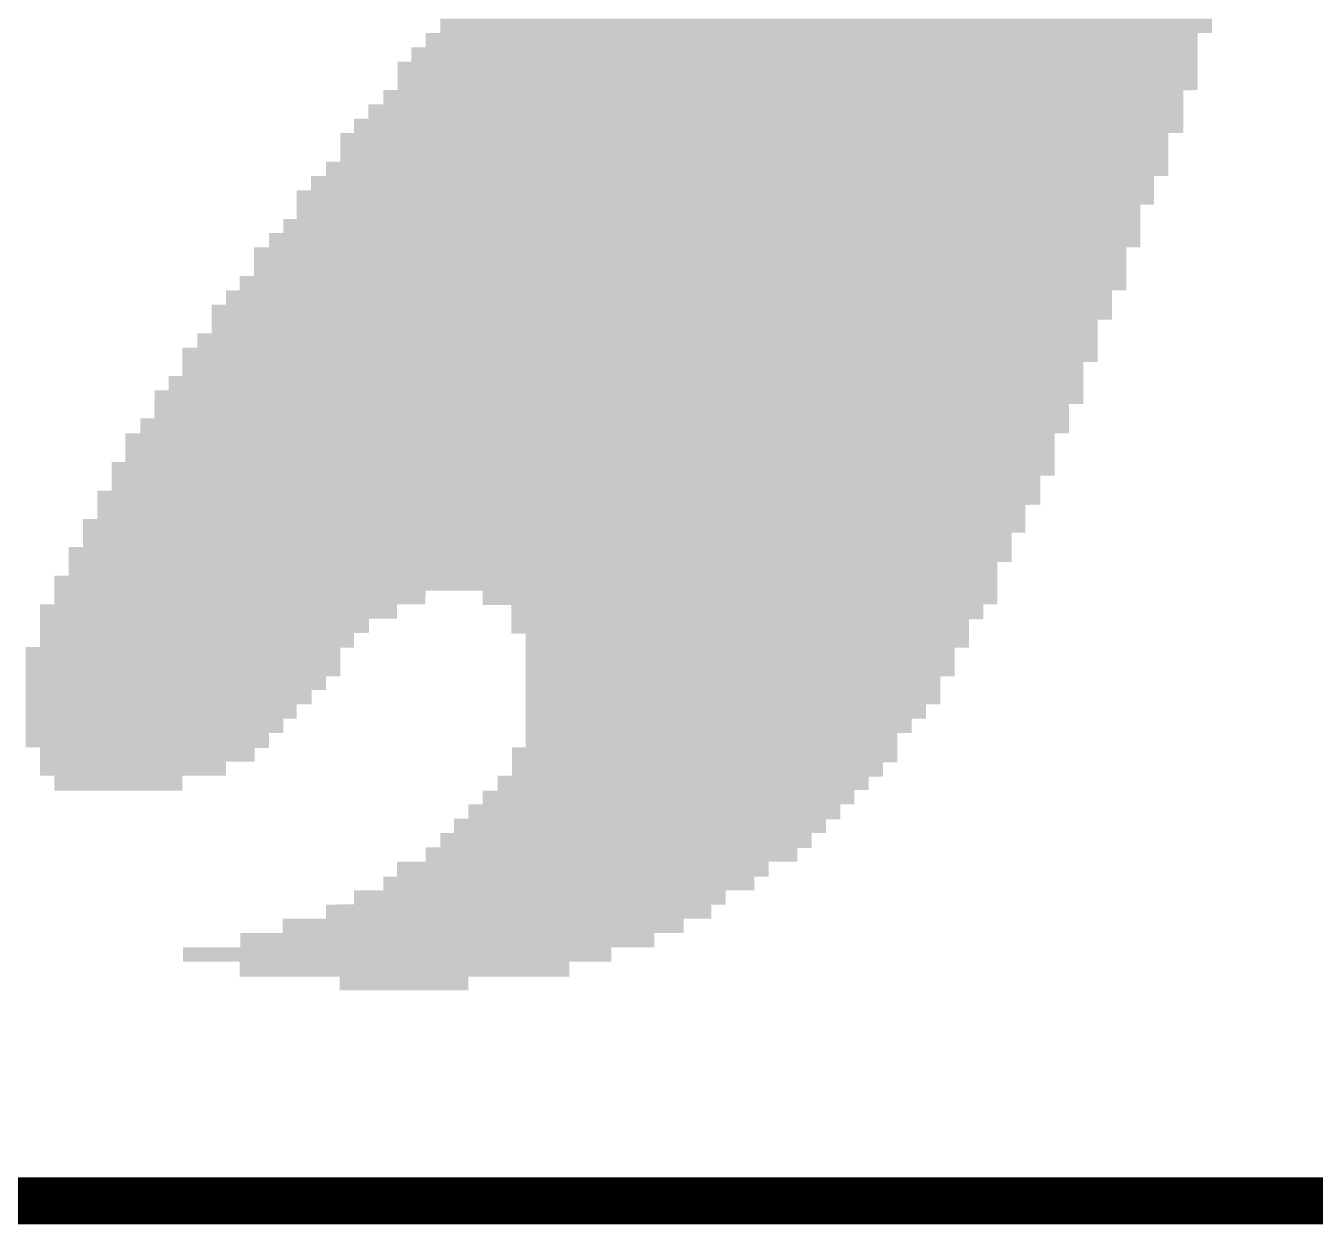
# Model space of a CAD drawing. Extents: x -0.1 to 52.1, y -0.1 to 28.5.
# Drawn here: x 2.019 to 3.913, y 24.965 to 26.726 of the extents above; entities that cross this region are included whole.
import ezdxf

# ---------------------------------------------------------------- set-up
doc = ezdxf.new("R2010")
doc.units = 0
doc.layers.add('07_ASSY1_GBR', color=7, linetype='CONTINUOUS')

msp = doc.modelspace()

# ---------------------------------------------------------------- linework, layer by layer
at = {"layer": '07_ASSY1_GBR', "const_width": 0.06909}
msp.add_lwpolyline([(16.66, 28.454), (0, 28.454), (0, 25), (16.66, 25)], dxfattribs=at)
at = {"layer": '07_ASSY1_GBR'}
for points in [[(2.628, 26.715148), (2.62802, 26.735946), (3.76098, 26.715148), (3.760986, 26.735946)], [(2.606, 26.694148), (2.606018, 26.714852), (3.739994, 26.694148), (3.74, 26.714852)], [(2.606018, 26.714852), (2.60602, 26.714946), (3.74, 26.714852), (3.740094, 26.714946)], [(2.60602, 26.714946), (2.606054, 26.71498), (3.740094, 26.714946), (3.740128, 26.71498)], [(2.606054, 26.71498), (2.606074, 26.715), (3.740128, 26.71498), (3.760926, 26.715)], [(2.606074, 26.715), (2.627872, 26.71502), (3.760926, 26.715), (3.760946, 26.71502)], [(2.627872, 26.71502), (2.627906, 26.715054), (3.760946, 26.71502), (3.76098, 26.715054)], [(2.627906, 26.715054), (2.628, 26.715148), (3.76098, 26.715054), (3.76098, 26.715148)], [(2.585, 26.673148), (2.58502, 26.693946), (3.73999, 26.673148), (3.739994, 26.693946)], [(2.58502, 26.693946), (2.585074, 26.694), (3.739994, 26.693946), (3.739994, 26.694)], [(2.585074, 26.694), (2.605872, 26.69402), (3.739994, 26.694), (3.739994, 26.69402)], [(2.605872, 26.69402), (2.606, 26.694148), (3.739994, 26.69402), (3.739994, 26.694148)], [(2.565, 26.631148), (2.56502, 26.672946), (3.73998, 26.631148), (3.739988, 26.672946)], [(2.56502, 26.672946), (2.565074, 26.673), (3.739988, 26.672946), (3.73999, 26.673)], [(2.565074, 26.673), (2.584872, 26.67302), (3.73999, 26.673), (3.73999, 26.67302)], [(2.584872, 26.67302), (2.585, 26.673148), (3.73999, 26.67302), (3.73999, 26.673148)], [(2.544, 26.610148), (2.544018, 26.630852), (3.718992, 26.610148), (3.719, 26.630852)], [(2.544018, 26.630852), (2.54402, 26.630946), (3.719, 26.630852), (3.719094, 26.630946)], [(2.54402, 26.630946), (2.544054, 26.63098), (3.719094, 26.630946), (3.719128, 26.63098)], [(2.544054, 26.63098), (2.544074, 26.631), (3.719128, 26.63098), (3.739926, 26.631)], [(2.544074, 26.631), (2.564872, 26.63102), (3.739926, 26.631), (3.739946, 26.63102)], [(2.564872, 26.63102), (2.564906, 26.631054), (3.739946, 26.63102), (3.73998, 26.631054)], [(2.564906, 26.631054), (2.565, 26.631148), (3.73998, 26.631054), (3.73998, 26.631148)], [(2.522, 26.589148), (2.52202, 26.609946), (3.718986, 26.589148), (3.718992, 26.609946)], [(2.52202, 26.609946), (2.522074, 26.61), (3.718992, 26.609946), (3.718992, 26.61)], [(2.522074, 26.61), (2.543872, 26.61002), (3.718992, 26.61), (3.718992, 26.61002)], [(2.543872, 26.61002), (2.544, 26.610148), (3.718992, 26.61002), (3.718992, 26.610148)], [(2.501, 26.568148), (2.50102, 26.588946), (3.71898, 26.568148), (3.718986, 26.588946)], [(2.50102, 26.588946), (2.501074, 26.589), (3.718986, 26.588946), (3.718986, 26.589)], [(2.501074, 26.589), (2.521872, 26.58902), (3.718986, 26.589), (3.718986, 26.58902)], [(2.521872, 26.58902), (2.522, 26.589148), (3.718986, 26.58902), (3.718986, 26.589148)], [(2.481, 26.526148), (2.481018, 26.567852), (3.696986, 26.526148), (3.697, 26.567852)], [(2.481018, 26.567852), (2.48102, 26.567946), (3.697, 26.567852), (3.697094, 26.567946)], [(2.48102, 26.567946), (2.481054, 26.56798), (3.697094, 26.567946), (3.697128, 26.56798)], [(2.481054, 26.56798), (2.481074, 26.568), (3.697128, 26.56798), (3.718926, 26.568)], [(2.481074, 26.568), (2.500872, 26.56802), (3.718926, 26.568), (3.718946, 26.56802)], [(2.500872, 26.56802), (2.500906, 26.568054), (3.718946, 26.56802), (3.71898, 26.568054)], [(2.500906, 26.568054), (2.501, 26.568148), (3.71898, 26.568054), (3.71898, 26.568148)], [(2.46, 26.505148), (2.46002, 26.525946), (3.69698, 26.505148), (3.696986, 26.525946)], [(2.46002, 26.525946), (2.460074, 26.526), (3.696986, 26.525946), (3.696986, 26.526)], [(2.460074, 26.526), (2.480872, 26.52602), (3.696986, 26.526), (3.696986, 26.52602)], [(2.480872, 26.52602), (2.481, 26.526148), (3.696986, 26.52602), (3.696986, 26.526148)], [(2.438, 26.484148), (2.438018, 26.504852), (3.67599, 26.484148), (3.676, 26.504852)], [(2.438018, 26.504852), (2.43802, 26.504946), (3.676, 26.504852), (3.676094, 26.504946)], [(2.43802, 26.504946), (2.438054, 26.50498), (3.676094, 26.504946), (3.676128, 26.50498)], [(2.438054, 26.50498), (2.438074, 26.505), (3.676128, 26.50498), (3.696926, 26.505)], [(2.438074, 26.505), (2.459872, 26.50502), (3.696926, 26.505), (3.696946, 26.50502)], [(2.459872, 26.50502), (2.459906, 26.505054), (3.696946, 26.50502), (3.69698, 26.505054)], [(2.459906, 26.505054), (2.46, 26.505148), (3.69698, 26.505054), (3.69698, 26.505148)], [(2.41701, 26.463054), (2.41702, 26.483946), (3.67598, 26.463054), (3.675988, 26.483946)], [(2.41702, 26.483946), (2.417074, 26.484), (3.675988, 26.483946), (3.67599, 26.484)], [(2.417074, 26.484), (2.437872, 26.48402), (3.67599, 26.484), (3.67599, 26.48402)], [(2.437872, 26.48402), (2.438, 26.484148), (3.67599, 26.48402), (3.67599, 26.484148)], [(2.417, 26.442148), (2.417008, 26.462852), (3.655992, 26.442148), (3.656, 26.462852)], [(2.417008, 26.463), (2.41701, 26.463054), (3.675926, 26.463), (3.67598, 26.463054)], [(2.417008, 26.46298), (2.417008, 26.463), (3.656128, 26.46298), (3.675926, 26.463)], [(2.417008, 26.462852), (2.417008, 26.46298), (3.656, 26.462852), (3.656128, 26.46298)], [(2.397, 26.421148), (2.39702, 26.441946), (3.655986, 26.421148), (3.655992, 26.441946)], [(2.39702, 26.441946), (2.397074, 26.442), (3.655992, 26.441946), (3.655992, 26.442)], [(2.397074, 26.442), (2.416872, 26.44202), (3.655992, 26.442), (3.655992, 26.44202)], [(2.416872, 26.44202), (2.417, 26.442148), (3.655992, 26.44202), (3.655992, 26.442148)], [(2.376, 26.400148), (2.37602, 26.420946), (3.65598, 26.400148), (3.655986, 26.420946)], [(2.37602, 26.420946), (2.376074, 26.421), (3.655986, 26.420946), (3.655986, 26.421)], [(2.376074, 26.421), (2.396872, 26.42102), (3.655986, 26.421), (3.655986, 26.42102)], [(2.396872, 26.42102), (2.397, 26.421148), (3.655986, 26.42102), (3.655986, 26.421148)], [(2.354, 26.358148), (2.354018, 26.399852), (3.634986, 26.358148), (3.635, 26.399852)], [(2.354018, 26.399852), (2.35402, 26.399946), (3.635, 26.399852), (3.635094, 26.399946)], [(2.35402, 26.399946), (2.354054, 26.39998), (3.635094, 26.399946), (3.635128, 26.39998)], [(2.354054, 26.39998), (2.354074, 26.4), (3.635128, 26.39998), (3.655926, 26.4)], [(2.354074, 26.4), (2.375872, 26.40002), (3.655926, 26.4), (3.655946, 26.40002)], [(2.375872, 26.40002), (2.375906, 26.400054), (3.655946, 26.40002), (3.65598, 26.400054)], [(2.375906, 26.400054), (2.376, 26.400148), (3.65598, 26.400054), (3.65598, 26.400148)], [(2.333, 26.337148), (2.33302, 26.357946), (3.63498, 26.337148), (3.634986, 26.357946)], [(2.33302, 26.357946), (2.333074, 26.358), (3.634986, 26.357946), (3.634986, 26.358)], [(2.333074, 26.358), (2.353872, 26.35802), (3.634986, 26.358), (3.634986, 26.35802)], [(2.353872, 26.35802), (2.354, 26.358148), (3.634986, 26.35802), (3.634986, 26.358148)], [(2.313, 26.316148), (2.313018, 26.336852), (3.61399, 26.316148), (3.614, 26.336852)], [(2.313018, 26.336852), (2.31302, 26.336946), (3.614, 26.336852), (3.614094, 26.336946)], [(2.31302, 26.336946), (2.313054, 26.33698), (3.614094, 26.336946), (3.614128, 26.33698)], [(2.313054, 26.33698), (2.313074, 26.337), (3.614128, 26.33698), (3.634926, 26.337)], [(2.313074, 26.337), (2.332872, 26.33702), (3.634926, 26.337), (3.634946, 26.33702)], [(2.332872, 26.33702), (2.332906, 26.337054), (3.634946, 26.33702), (3.63498, 26.337054)], [(2.332906, 26.337054), (2.333, 26.337148), (3.63498, 26.337054), (3.63498, 26.337148)], [(2.292008, 26.294054), (2.29202, 26.315946), (3.61398, 26.294054), (3.61399, 26.315946)], [(2.29202, 26.315946), (2.292074, 26.316), (3.61399, 26.315946), (3.61399, 26.316)], [(2.292074, 26.316), (2.312872, 26.31602), (3.61399, 26.316), (3.61399, 26.31602)], [(2.312872, 26.31602), (2.313, 26.316148), (3.61399, 26.31602), (3.61399, 26.316148)], [(2.292, 26.274148), (2.292008, 26.293852), (3.592992, 26.274148), (3.593, 26.293852)], [(2.292008, 26.294), (2.292008, 26.294054), (3.613926, 26.294), (3.61398, 26.294054)], [(2.292008, 26.29398), (2.292008, 26.294), (3.593128, 26.29398), (3.613926, 26.294)], [(2.292008, 26.293852), (2.292008, 26.29398), (3.593, 26.293852), (3.593128, 26.29398)], [(2.271, 26.253148), (2.27102, 26.273946), (3.592986, 26.253148), (3.592992, 26.273946)], [(2.27102, 26.273946), (2.271074, 26.274), (3.592992, 26.273946), (3.592992, 26.274)], [(2.271074, 26.274), (2.291872, 26.27402), (3.592992, 26.274), (3.592992, 26.27402)], [(2.291872, 26.27402), (2.292, 26.274148), (3.592992, 26.27402), (3.592992, 26.274148)], [(2.24901, 26.232054), (2.24902, 26.252946), (3.59298, 26.232054), (3.592986, 26.252946)], [(2.24902, 26.252946), (2.249074, 26.253), (3.592986, 26.252946), (3.592986, 26.253)], [(2.249074, 26.253), (2.270872, 26.25302), (3.592986, 26.253), (3.592986, 26.25302)], [(2.270872, 26.25302), (2.271, 26.253148), (3.592986, 26.25302), (3.592986, 26.253148)], [(2.249, 26.211148), (2.249008, 26.231852), (3.571992, 26.211148), (3.572, 26.231852)], [(2.249008, 26.232), (2.24901, 26.232054), (3.592926, 26.232), (3.59298, 26.232054)], [(2.249008, 26.23198), (2.249008, 26.232), (3.572128, 26.23198), (3.592926, 26.232)], [(2.249008, 26.231852), (2.249008, 26.23198), (3.572, 26.231852), (3.572128, 26.23198)], [(2.229, 26.190148), (2.22902, 26.210946), (3.571986, 26.190148), (3.571992, 26.210946)], [(2.22902, 26.210946), (2.229074, 26.211), (3.571992, 26.210946), (3.571992, 26.211)], [(2.229074, 26.211), (2.248872, 26.21102), (3.571992, 26.211), (3.571992, 26.21102)], [(2.248872, 26.21102), (2.249, 26.211148), (3.571992, 26.21102), (3.571992, 26.211148)], [(2.20801, 26.170054), (2.20802, 26.189946), (3.57198, 26.170054), (3.571986, 26.189946)], [(2.20802, 26.189946), (2.208074, 26.19), (3.571986, 26.189946), (3.571986, 26.19)], [(2.208074, 26.19), (2.228872, 26.19002), (3.571986, 26.19), (3.571986, 26.19002)], [(2.228872, 26.19002), (2.229, 26.190148), (3.571986, 26.19002), (3.571986, 26.190148)], [(2.208, 26.149148), (2.20801, 26.169852), (3.55099, 26.149148), (3.551, 26.169852)], [(2.20801, 26.17), (2.20801, 26.170054), (3.571926, 26.17), (3.57198, 26.170054)], [(2.20801, 26.16998), (2.20801, 26.17), (3.551128, 26.16998), (3.571926, 26.17)], [(2.20801, 26.169852), (2.20801, 26.16998), (3.551, 26.169852), (3.551128, 26.16998)], [(2.187, 26.127148), (2.18702, 26.148946), (3.55098, 26.127148), (3.55099, 26.148946)], [(2.18702, 26.148946), (2.187074, 26.149), (3.55099, 26.148946), (3.55099, 26.149)], [(2.187074, 26.149), (2.207872, 26.14902), (3.55099, 26.149), (3.55099, 26.14902)], [(2.207872, 26.14902), (2.208, 26.149148), (3.55099, 26.14902), (3.55099, 26.149148)], [(2.165, 26.085148), (2.165018, 26.126852), (3.529986, 26.085148), (3.53, 26.126852)], [(2.165018, 26.126852), (2.16502, 26.126946), (3.53, 26.126852), (3.530094, 26.126946)], [(2.16502, 26.126946), (2.165054, 26.12698), (3.530094, 26.126946), (3.530128, 26.12698)], [(2.165054, 26.12698), (2.165074, 26.127), (3.530128, 26.12698), (3.550926, 26.127)], [(2.165074, 26.127), (2.186872, 26.12702), (3.550926, 26.127), (3.550946, 26.12702)], [(2.186872, 26.12702), (2.186906, 26.127054), (3.550946, 26.12702), (3.55098, 26.127054)], [(2.186906, 26.127054), (2.187, 26.127148), (3.55098, 26.127054), (3.55098, 26.127148)], [(2.14501, 26.065054), (2.14502, 26.084946), (3.52998, 26.065054), (3.529986, 26.084946)], [(2.14502, 26.084946), (2.145074, 26.085), (3.529986, 26.084946), (3.529986, 26.085)], [(2.145074, 26.085), (2.164872, 26.08502), (3.529986, 26.085), (3.529986, 26.08502)], [(2.164872, 26.08502), (2.165, 26.085148), (3.529986, 26.08502), (3.529986, 26.085148)], [(2.145, 26.043148), (2.14501, 26.064852), (3.508988, 26.043148), (3.509, 26.064852)], [(2.14501, 26.065), (2.14501, 26.065054), (3.529926, 26.065), (3.52998, 26.065054)], [(2.14501, 26.06498), (2.14501, 26.065), (3.509128, 26.06498), (3.529926, 26.065)], [(2.14501, 26.064852), (2.14501, 26.06498), (3.509, 26.064852), (3.509128, 26.06498)], [(2.12401, 26.022054), (2.12402, 26.042946), (3.50898, 26.022054), (3.508988, 26.042946)], [(2.12402, 26.042946), (2.124074, 26.043), (3.508988, 26.042946), (3.508988, 26.043)], [(2.124074, 26.043), (2.144872, 26.04302), (3.508988, 26.043), (3.508988, 26.04302)], [(2.144872, 26.04302), (2.145, 26.043148), (3.508988, 26.04302), (3.508988, 26.043148)], [(2.124, 26.001148), (2.124008, 26.021852), (3.486988, 26.001148), (3.487, 26.021852)], [(2.124008, 26.022), (2.12401, 26.022054), (3.508926, 26.022), (3.50898, 26.022054)], [(2.124008, 26.02198), (2.124008, 26.022), (3.487128, 26.02198), (3.508926, 26.022)], [(2.124008, 26.021852), (2.124008, 26.02198), (3.487, 26.021852), (3.487128, 26.02198)], [(2.10301, 25.981054), (2.10302, 26.000946), (3.48698, 25.981054), (3.486988, 26.000946)], [(2.10302, 26.000946), (2.103074, 26.001), (3.486988, 26.000946), (3.486988, 26.001)], [(2.103074, 26.001), (2.123872, 26.00102), (3.486988, 26.001), (3.486988, 26.00102)], [(2.123872, 26.00102), (2.124, 26.001148), (3.486988, 26.00102), (3.486988, 26.001148)], [(2.103, 25.960148), (2.10301, 25.980852), (3.46699, 25.960148), (3.467, 25.980852)], [(2.10301, 25.981), (2.10301, 25.981054), (3.486926, 25.981), (3.48698, 25.981054)], [(2.10301, 25.98098), (2.10301, 25.981), (3.467128, 25.98098), (3.486926, 25.981)], [(2.10301, 25.980852), (2.10301, 25.98098), (3.467, 25.980852), (3.467128, 25.98098)], [(2.082008, 25.938054), (2.08202, 25.959946), (3.46698, 25.938054), (3.46699, 25.959946)], [(2.08202, 25.959946), (2.082074, 25.96), (3.46699, 25.959946), (3.46699, 25.96)], [(2.082074, 25.96), (2.102872, 25.96002), (3.46699, 25.96), (3.46699, 25.96002)], [(2.102872, 25.96002), (2.103, 25.960148), (3.46699, 25.96002), (3.46699, 25.960148)], [(2.082, 25.918148), (2.082008, 25.937852), (3.445992, 25.918148), (3.446, 25.937852)], [(2.082008, 25.938), (2.082008, 25.938054), (3.466926, 25.938), (3.46698, 25.938054)], [(2.082008, 25.93798), (2.082008, 25.938), (3.446128, 25.93798), (3.466926, 25.938)], [(2.082008, 25.937852), (2.082008, 25.93798), (3.446, 25.937852), (3.446128, 25.93798)], [(2.061008, 25.896), (2.06102, 25.917946), (3.445986, 25.896), (3.445992, 25.917946)], [(2.06102, 25.917946), (2.061074, 25.918), (3.445992, 25.917946), (3.445992, 25.918)], [(2.061074, 25.918), (2.081872, 25.91802), (3.445992, 25.918), (3.445992, 25.91802)], [(2.081872, 25.91802), (2.082, 25.918148), (3.445992, 25.91802), (3.445992, 25.918148)], [(2.061, 25.876148), (2.061008, 25.895852), (2.60598, 25.876148), (2.606, 25.895852)], [(2.061008, 25.89598), (2.061008, 25.896), (2.606128, 25.89598), (2.689852, 25.896)], [(2.061008, 25.895852), (2.061008, 25.89598), (2.606, 25.895852), (2.606128, 25.89598)], [(2.68998, 25.895872), (2.689852, 25.896), (3.445986, 25.895872), (3.445986, 25.896)], [(2.69, 25.876054), (2.68998, 25.895872), (3.44598, 25.876054), (3.445986, 25.895872)], [(2.040012, 25.855054), (2.040018, 25.875852), (2.56398, 25.855054), (2.564, 25.875852)], [(2.040018, 25.875852), (2.04002, 25.875946), (2.564, 25.875852), (2.564094, 25.875946)], [(2.04002, 25.875946), (2.040054, 25.87598), (2.564094, 25.875946), (2.564128, 25.87598)], [(2.040054, 25.87598), (2.040074, 25.876), (2.564128, 25.87598), (2.605926, 25.876)], [(2.040074, 25.876), (2.060872, 25.87602), (2.605926, 25.876), (2.605946, 25.87602)], [(2.060872, 25.87602), (2.060906, 25.876054), (2.605946, 25.87602), (2.60598, 25.876054)], [(2.060906, 25.876054), (2.061, 25.876148), (2.60598, 25.876054), (2.60598, 25.876148)], [(2.69, 25.876), (2.69, 25.876054), (3.445926, 25.876), (3.44598, 25.876054)], [(2.69, 25.87598), (2.69, 25.876), (3.425128, 25.87598), (3.445926, 25.876)], [(2.69, 25.875852), (2.69, 25.87598), (3.425, 25.875852), (3.425128, 25.87598)], [(2.69, 25.875074), (2.69, 25.875852), (3.424998, 25.875074), (3.425, 25.875852)], [(2.690054, 25.87502), (2.69, 25.875074), (3.424998, 25.87502), (3.424998, 25.875074)], [(2.731852, 25.875), (2.690054, 25.87502), (3.424998, 25.875), (3.424998, 25.87502)], [(2.73198, 25.874872), (2.731852, 25.875), (3.424998, 25.874872), (3.424998, 25.875)], [(2.73199, 25.854054), (2.73198, 25.874872), (3.42498, 25.854054), (3.424998, 25.874872)], [(2.040006, 25.834054), (2.040012, 25.854852), (2.52298, 25.834054), (2.523, 25.854852)], [(2.040012, 25.855), (2.040012, 25.855054), (2.563926, 25.855), (2.56398, 25.855054)], [(2.040012, 25.85498), (2.040012, 25.855), (2.523128, 25.85498), (2.563926, 25.855)], [(2.040012, 25.854852), (2.040012, 25.85498), (2.523, 25.854852), (2.523128, 25.85498)], [(2.73199, 25.854), (2.73199, 25.854054), (3.424926, 25.854), (3.42498, 25.854054)], [(2.73199, 25.85398), (2.73199, 25.854), (3.404128, 25.85398), (3.424926, 25.854)], [(2.731992, 25.853852), (2.73199, 25.85398), (3.404, 25.853852), (3.404128, 25.85398)], [(2.732, 25.833074), (2.731992, 25.853852), (3.40399, 25.833074), (3.404, 25.853852)], [(2.04, 25.813148), (2.040006, 25.833852), (2.50098, 25.813148), (2.501, 25.833852)], [(2.040006, 25.834), (2.040006, 25.834054), (2.522926, 25.834), (2.52298, 25.834054)], [(2.040006, 25.83398), (2.040006, 25.834), (2.501128, 25.83398), (2.522926, 25.834)], [(2.040006, 25.833852), (2.040006, 25.83398), (2.501, 25.833852), (2.501128, 25.83398)], [(2.732054, 25.83302), (2.732, 25.833074), (3.40399, 25.83302), (3.40399, 25.833074)], [(2.752852, 25.833), (2.732054, 25.83302), (3.40399, 25.833), (3.40399, 25.83302)], [(2.75298, 25.832872), (2.752852, 25.833), (3.403988, 25.832872), (3.40399, 25.833)], [(2.752984, 25.812054), (2.75298, 25.832872), (3.40398, 25.812054), (3.403988, 25.832872)], [(2.019014, 25.770054), (2.019018, 25.811852), (2.48098, 25.770054), (2.481, 25.811852)], [(2.019018, 25.812054), (2.01902, 25.812946), (2.50098, 25.812054), (2.50098, 25.812946)], [(2.019018, 25.812), (2.019018, 25.812054), (2.500926, 25.812), (2.50098, 25.812054)], [(2.019018, 25.81198), (2.019018, 25.812), (2.481128, 25.81198), (2.500926, 25.812)], [(2.019018, 25.811852), (2.019018, 25.81198), (2.481, 25.811852), (2.481128, 25.81198)], [(2.01902, 25.812946), (2.019074, 25.813), (2.50098, 25.812946), (2.50098, 25.813)], [(2.019074, 25.813), (2.039872, 25.81302), (2.50098, 25.813), (2.50098, 25.81302)], [(2.039872, 25.81302), (2.04, 25.813148), (2.50098, 25.81302), (2.50098, 25.813148)], [(2.752984, 25.812), (2.752984, 25.812054), (3.403926, 25.812), (3.40398, 25.812054)], [(2.752984, 25.81198), (2.752984, 25.812), (3.383128, 25.81198), (3.403926, 25.812)], [(2.752984, 25.811852), (2.752984, 25.81198), (3.383, 25.811852), (3.383128, 25.81198)], [(2.752988, 25.770054), (2.752984, 25.811852), (3.38298, 25.770054), (3.383, 25.811852)], [(2.01901, 25.750054), (2.019014, 25.769852), (2.45998, 25.750054), (2.46, 25.769852)], [(2.019014, 25.77), (2.019014, 25.770054), (2.480926, 25.77), (2.48098, 25.770054)], [(2.019014, 25.76998), (2.019014, 25.77), (2.460128, 25.76998), (2.480926, 25.77)], [(2.019014, 25.769852), (2.019014, 25.76998), (2.46, 25.769852), (2.460128, 25.76998)], [(2.752988, 25.77), (2.752988, 25.770054), (3.382926, 25.77), (3.38298, 25.770054)], [(2.752988, 25.76998), (2.752988, 25.77), (3.362128, 25.76998), (3.382926, 25.77)], [(2.752988, 25.769852), (2.752988, 25.76998), (3.362, 25.769852), (3.362128, 25.76998)], [(2.752994, 25.729054), (2.752988, 25.769852), (3.36198, 25.729054), (3.362, 25.769852)], [(2.019008, 25.729054), (2.01901, 25.749852), (2.43898, 25.729054), (2.439, 25.749852)], [(2.01901, 25.75), (2.01901, 25.750054), (2.459926, 25.75), (2.45998, 25.750054)], [(2.01901, 25.74998), (2.01901, 25.75), (2.439128, 25.74998), (2.459926, 25.75)], [(2.01901, 25.749852), (2.01901, 25.74998), (2.439, 25.749852), (2.439128, 25.74998)], [(2.019004, 25.708054), (2.019008, 25.728852), (2.41698, 25.708054), (2.417, 25.728852)], [(2.019008, 25.729), (2.019008, 25.729054), (2.438926, 25.729), (2.43898, 25.729054)], [(2.019008, 25.72898), (2.019008, 25.729), (2.417128, 25.72898), (2.438926, 25.729)], [(2.019008, 25.728852), (2.019008, 25.72898), (2.417, 25.728852), (2.417128, 25.72898)], [(2.752994, 25.729), (2.752994, 25.729054), (3.361926, 25.729), (3.36198, 25.729054)], [(2.752994, 25.72898), (2.752994, 25.729), (3.341128, 25.72898), (3.361926, 25.729)], [(2.752994, 25.728852), (2.752994, 25.72898), (3.341, 25.728852), (3.341128, 25.72898)], [(2.752996, 25.708054), (2.752994, 25.728852), (3.34098, 25.708054), (3.341, 25.728852)], [(2.019002, 25.687054), (2.019004, 25.707852), (2.39698, 25.687054), (2.397, 25.707852)], [(2.019004, 25.708), (2.019004, 25.708054), (2.416926, 25.708), (2.41698, 25.708054)], [(2.019004, 25.70798), (2.019004, 25.708), (2.397128, 25.70798), (2.416926, 25.708)], [(2.019004, 25.707852), (2.019004, 25.70798), (2.397, 25.707852), (2.397128, 25.70798)], [(2.752996, 25.708), (2.752996, 25.708054), (3.340926, 25.708), (3.34098, 25.708054)], [(2.752996, 25.70798), (2.752996, 25.708), (3.320128, 25.70798), (3.340926, 25.708)], [(2.752996, 25.707852), (2.752996, 25.70798), (3.32, 25.707852), (3.320128, 25.70798)], [(2.752998, 25.687054), (2.752996, 25.707852), (3.31998, 25.687054), (3.32, 25.707852)], [(2.019, 25.666074), (2.019002, 25.686852), (2.37598, 25.666074), (2.376, 25.686852)], [(2.019002, 25.687), (2.019002, 25.687054), (2.396926, 25.687), (2.39698, 25.687054)], [(2.019002, 25.68698), (2.019002, 25.687), (2.376128, 25.68698), (2.396926, 25.687)], [(2.019002, 25.686852), (2.019002, 25.68698), (2.376, 25.686852), (2.376128, 25.68698)], [(2.752998, 25.687), (2.752998, 25.687054), (3.319926, 25.687), (3.31998, 25.687054)], [(2.752998, 25.68698), (2.752998, 25.687), (3.299128, 25.68698), (3.319926, 25.687)], [(2.752998, 25.686852), (2.752998, 25.68698), (3.299, 25.686852), (3.299128, 25.68698)], [(2.753, 25.666148), (2.752998, 25.686852), (3.29899, 25.666148), (3.299, 25.686852)], [(2.019054, 25.66602), (2.019, 25.666074), (2.37598, 25.66602), (2.37598, 25.666074)], [(2.039852, 25.666), (2.019054, 25.66602), (2.37598, 25.666), (2.37598, 25.66602)], [(2.03998, 25.665872), (2.039852, 25.666), (2.37598, 25.665872), (2.37598, 25.666)], [(2.039982, 25.665054), (2.03998, 25.665872), (2.37598, 25.665054), (2.37598, 25.665872)], [(2.039982, 25.665), (2.039982, 25.665054), (2.375926, 25.665), (2.37598, 25.665054)], [(2.039982, 25.66498), (2.039982, 25.665), (2.355128, 25.66498), (2.375926, 25.665)], [(2.039982, 25.664852), (2.039982, 25.66498), (2.355, 25.664852), (2.355128, 25.66498)], [(2.03999, 25.645054), (2.039982, 25.664852), (2.35498, 25.645054), (2.355, 25.664852)], [(2.733008, 25.644054), (2.73302, 25.665946), (3.29898, 25.644054), (3.29899, 25.665946)], [(2.73302, 25.665946), (2.733074, 25.666), (3.29899, 25.665946), (3.29899, 25.666)], [(2.733074, 25.666), (2.752872, 25.66602), (3.29899, 25.666), (3.29899, 25.66602)], [(2.752872, 25.66602), (2.753, 25.666148), (3.29899, 25.66602), (3.29899, 25.666148)], [(2.03999, 25.645), (2.03999, 25.645054), (2.354926, 25.645), (2.35498, 25.645054)], [(2.03999, 25.64498), (2.03999, 25.645), (2.313128, 25.64498), (2.354926, 25.645)], [(2.039992, 25.644852), (2.03999, 25.64498), (2.313, 25.644852), (2.313128, 25.64498)], [(2.04, 25.624074), (2.039992, 25.644852), (2.31298, 25.624074), (2.313, 25.644852)], [(2.733, 25.624148), (2.733008, 25.643852), (3.27798, 25.624148), (3.278, 25.643852)], [(2.733008, 25.644), (2.733008, 25.644054), (3.298926, 25.644), (3.29898, 25.644054)], [(2.733008, 25.64398), (2.733008, 25.644), (3.278128, 25.64398), (3.298926, 25.644)], [(2.733008, 25.643852), (2.733008, 25.64398), (3.278, 25.643852), (3.278128, 25.64398)], [(2.04002, 25.624054), (2.04, 25.624074), (2.31298, 25.624054), (2.31298, 25.624074)], [(2.040054, 25.62402), (2.04002, 25.624054), (2.312946, 25.62402), (2.31298, 25.624054)], [(2.060852, 25.624), (2.040054, 25.62402), (2.312926, 25.624), (2.312946, 25.62402)], [(2.060872, 25.62398), (2.060852, 25.624), (2.249128, 25.62398), (2.312926, 25.624)], [(2.06098, 25.623872), (2.060872, 25.62398), (2.24902, 25.623872), (2.249128, 25.62398)], [(2.060982, 25.623852), (2.06098, 25.623872), (2.249, 25.623852), (2.24902, 25.623872)], [(2.061, 25.602074), (2.060982, 25.623852), (2.24898, 25.602074), (2.249, 25.623852)], [(2.712, 25.603054), (2.712018, 25.622852), (3.25698, 25.603054), (3.257, 25.622852)], [(2.712018, 25.623054), (2.71202, 25.623946), (3.27798, 25.623054), (3.27798, 25.623946)], [(2.712018, 25.623), (2.712018, 25.623054), (3.277926, 25.623), (3.27798, 25.623054)], [(2.712018, 25.62298), (2.712018, 25.623), (3.257128, 25.62298), (3.277926, 25.623)], [(2.712018, 25.622852), (2.712018, 25.62298), (3.257, 25.622852), (3.257128, 25.62298)], [(2.71202, 25.623946), (2.712074, 25.624), (3.27798, 25.623946), (3.27798, 25.624)], [(2.712074, 25.624), (2.732872, 25.62402), (3.27798, 25.624), (3.27798, 25.62402)], [(2.732872, 25.62402), (2.733, 25.624148), (3.27798, 25.62402), (3.27798, 25.624148)], [(2.06102, 25.602054), (2.061, 25.602074), (2.24898, 25.602054), (2.24898, 25.602074)], [(2.061054, 25.60202), (2.06102, 25.602054), (2.248946, 25.60202), (2.24898, 25.602054)], [(2.248926, 25.602), (2.061054, 25.60202), (2.248926, 25.602), (2.248946, 25.60202)], [(2.69, 25.582148), (2.69002, 25.601946), (3.23598, 25.582148), (3.235998, 25.601946)], [(2.69002, 25.601946), (2.690074, 25.602), (3.235998, 25.601946), (3.235998, 25.602)], [(2.690074, 25.602), (2.711872, 25.60202), (3.235998, 25.602), (3.235998, 25.60202)], [(2.711872, 25.60202), (2.712, 25.602148), (3.235998, 25.60202), (3.235998, 25.602148)], [(2.712, 25.603), (2.712, 25.603054), (3.256926, 25.603), (3.25698, 25.603054)], [(2.712, 25.60298), (2.712, 25.603), (3.236128, 25.60298), (3.256926, 25.603)], [(2.712, 25.602852), (2.712, 25.60298), (3.236, 25.602852), (3.236128, 25.60298)], [(2.712, 25.602148), (2.712, 25.602852), (3.235998, 25.602148), (3.236, 25.602852)], [(2.669, 25.561148), (2.669018, 25.581852), (3.21498, 25.561148), (3.215, 25.581852)], [(2.669018, 25.581852), (2.66902, 25.581946), (3.215, 25.581852), (3.215094, 25.581946)], [(2.66902, 25.581946), (2.669054, 25.58198), (3.215094, 25.581946), (3.215128, 25.58198)], [(2.669054, 25.58198), (2.669074, 25.582), (3.215128, 25.58198), (3.235926, 25.582)], [(2.669074, 25.582), (2.689872, 25.58202), (3.235926, 25.582), (3.235946, 25.58202)], [(2.689872, 25.58202), (2.689906, 25.582054), (3.235946, 25.58202), (3.23598, 25.582054)], [(2.689906, 25.582054), (2.69, 25.582148), (3.23598, 25.582054), (3.23598, 25.582148)], [(2.648, 25.540148), (2.648018, 25.559852), (3.19398, 25.540148), (3.194, 25.559852)], [(2.648018, 25.560054), (2.64802, 25.560946), (3.21498, 25.560054), (3.21498, 25.560946)], [(2.648018, 25.56), (2.648018, 25.560054), (3.214926, 25.56), (3.21498, 25.560054)], [(2.648018, 25.55998), (2.648018, 25.56), (3.194128, 25.55998), (3.214926, 25.56)], [(2.648018, 25.559852), (2.648018, 25.55998), (3.194, 25.559852), (3.194128, 25.55998)], [(2.64802, 25.560946), (2.648074, 25.561), (3.21498, 25.560946), (3.21498, 25.561)], [(2.648074, 25.561), (2.668872, 25.56102), (3.21498, 25.561), (3.21498, 25.56102)], [(2.668872, 25.56102), (2.669, 25.561148), (3.21498, 25.56102), (3.21498, 25.561148)], [(2.628, 25.519148), (2.628018, 25.539852), (3.17298, 25.519148), (3.173, 25.539852)], [(2.628018, 25.539852), (2.62802, 25.539946), (3.173, 25.539852), (3.173094, 25.539946)], [(2.62802, 25.539946), (2.628054, 25.53998), (3.173094, 25.539946), (3.173128, 25.53998)], [(2.628054, 25.53998), (2.628074, 25.54), (3.173128, 25.53998), (3.193926, 25.54)], [(2.628074, 25.54), (2.647872, 25.54002), (3.193926, 25.54), (3.193946, 25.54002)], [(2.647872, 25.54002), (2.647906, 25.540054), (3.193946, 25.54002), (3.19398, 25.540054)], [(2.647906, 25.540054), (2.648, 25.540148), (3.19398, 25.540054), (3.19398, 25.540148)], [(2.606, 25.498148), (2.606018, 25.517852), (3.15198, 25.498148), (3.152, 25.517852)], [(2.606018, 25.518054), (2.60602, 25.518946), (3.17298, 25.518054), (3.17298, 25.518946)], [(2.606018, 25.518), (2.606018, 25.518054), (3.172926, 25.518), (3.17298, 25.518054)], [(2.606018, 25.51798), (2.606018, 25.518), (3.152128, 25.51798), (3.172926, 25.518)], [(2.606018, 25.517852), (2.606018, 25.51798), (3.152, 25.517852), (3.152128, 25.51798)], [(2.60602, 25.518946), (2.606074, 25.519), (3.17298, 25.518946), (3.17298, 25.519)], [(2.606074, 25.519), (2.627872, 25.51902), (3.17298, 25.519), (3.17298, 25.51902)], [(2.627872, 25.51902), (2.628, 25.519148), (3.17298, 25.51902), (3.17298, 25.519148)], [(2.564, 25.476148), (2.564018, 25.497852), (3.10998, 25.476148), (3.11, 25.497852)], [(2.564018, 25.497852), (2.56402, 25.497946), (3.11, 25.497852), (3.110094, 25.497946)], [(2.56402, 25.497946), (2.564054, 25.49798), (3.110094, 25.497946), (3.110128, 25.49798)], [(2.564054, 25.49798), (2.564074, 25.498), (3.110128, 25.49798), (3.151926, 25.498)], [(2.564074, 25.498), (2.605872, 25.49802), (3.151926, 25.498), (3.151946, 25.49802)], [(2.605872, 25.49802), (2.605906, 25.498054), (3.151946, 25.49802), (3.15198, 25.498054)], [(2.605906, 25.498054), (2.606, 25.498148), (3.15198, 25.498054), (3.15198, 25.498148)], [(2.544, 25.456148), (2.544018, 25.475852), (3.08898, 25.456148), (3.089, 25.475852)], [(2.544018, 25.475852), (2.54402, 25.475946), (3.089, 25.475852), (3.089094, 25.475946)], [(2.54402, 25.475946), (2.544054, 25.47598), (3.089094, 25.475946), (3.089128, 25.47598)], [(2.544054, 25.47598), (2.544074, 25.476), (3.089128, 25.47598), (3.109926, 25.476)], [(2.544074, 25.476), (2.563872, 25.47602), (3.109926, 25.476), (3.109946, 25.47602)], [(2.563872, 25.47602), (2.563906, 25.476054), (3.109946, 25.47602), (3.10998, 25.476054)], [(2.563906, 25.476054), (2.564, 25.476148), (3.10998, 25.476054), (3.10998, 25.476148)], [(2.501, 25.435148), (2.501018, 25.455852), (3.04698, 25.435148), (3.047, 25.455852)], [(2.501018, 25.455852), (2.50102, 25.455946), (3.047, 25.455852), (3.047094, 25.455946)], [(2.50102, 25.455946), (2.501054, 25.45598), (3.047094, 25.455946), (3.047128, 25.45598)], [(2.501054, 25.45598), (2.501074, 25.456), (3.047128, 25.45598), (3.088926, 25.456)], [(2.501074, 25.456), (2.543872, 25.45602), (3.088926, 25.456), (3.088946, 25.45602)], [(2.543872, 25.45602), (2.543906, 25.456054), (3.088946, 25.45602), (3.08898, 25.456054)], [(2.543906, 25.456054), (2.544, 25.456148), (3.08898, 25.456054), (3.08898, 25.456148)], [(2.46, 25.414148), (2.460018, 25.434852), (3.02598, 25.414148), (3.026, 25.434852)], [(2.460018, 25.434852), (2.46002, 25.434946), (3.026, 25.434852), (3.026094, 25.434946)], [(2.46002, 25.434946), (2.460054, 25.43498), (3.026094, 25.434946), (3.026128, 25.43498)], [(2.460054, 25.43498), (2.460074, 25.435), (3.026128, 25.43498), (3.046926, 25.435)], [(2.460074, 25.435), (2.500872, 25.43502), (3.046926, 25.435), (3.046946, 25.43502)], [(2.500872, 25.43502), (2.500906, 25.435054), (3.046946, 25.43502), (3.04698, 25.435054)], [(2.500906, 25.435054), (2.501, 25.435148), (3.04698, 25.435054), (3.04698, 25.435148)], [(2.396, 25.393148), (2.396018, 25.413852), (2.98498, 25.393148), (2.985, 25.413852)], [(2.396018, 25.413852), (2.39602, 25.413946), (2.985, 25.413852), (2.985094, 25.413946)], [(2.39602, 25.413946), (2.396054, 25.41398), (2.985094, 25.413946), (2.985128, 25.41398)], [(2.396054, 25.41398), (2.396074, 25.414), (2.985128, 25.41398), (3.025926, 25.414)], [(2.396074, 25.414), (2.459872, 25.41402), (3.025926, 25.414), (3.025946, 25.41402)], [(2.459872, 25.41402), (2.459906, 25.414054), (3.025946, 25.41402), (3.02598, 25.414054)], [(2.459906, 25.414054), (2.46, 25.414148), (3.02598, 25.414054), (3.02598, 25.414148)], [(2.334, 25.372148), (2.334018, 25.392852), (2.94198, 25.372148), (2.942, 25.392852)], [(2.334018, 25.392852), (2.33402, 25.392946), (2.942, 25.392852), (2.942094, 25.392946)], [(2.33402, 25.392946), (2.334054, 25.39298), (2.942094, 25.392946), (2.942128, 25.39298)], [(2.334054, 25.39298), (2.334074, 25.393), (2.942128, 25.39298), (2.984926, 25.393)], [(2.334074, 25.393), (2.395872, 25.39302), (2.984926, 25.393), (2.984946, 25.39302)], [(2.395872, 25.39302), (2.395906, 25.393054), (2.984946, 25.39302), (2.98498, 25.393054)], [(2.395906, 25.393054), (2.396, 25.393148), (2.98498, 25.393054), (2.98498, 25.393148)], [(2.25, 25.351072), (2.250018, 25.371852), (2.87898, 25.351072), (2.879, 25.371852)], [(2.250018, 25.371852), (2.25002, 25.371946), (2.879, 25.371852), (2.879094, 25.371946)], [(2.25002, 25.371946), (2.250054, 25.37198), (2.879094, 25.371946), (2.879128, 25.37198)], [(2.250054, 25.37198), (2.250074, 25.372), (2.879128, 25.37198), (2.941926, 25.372)], [(2.250074, 25.372), (2.333872, 25.37202), (2.941926, 25.372), (2.941946, 25.37202)], [(2.333872, 25.37202), (2.333906, 25.372054), (2.941946, 25.37202), (2.94198, 25.372054)], [(2.333906, 25.372054), (2.334, 25.372148), (2.94198, 25.372054), (2.94198, 25.372148)], [(2.25002, 25.351054), (2.25, 25.351072), (2.87898, 25.351054), (2.87898, 25.351072)], [(2.250054, 25.35102), (2.25002, 25.351054), (2.878946, 25.35102), (2.87898, 25.351054)], [(2.332852, 25.351), (2.250054, 25.35102), (2.878926, 25.351), (2.878946, 25.35102)], [(2.332872, 25.35098), (2.332852, 25.351), (2.817128, 25.35098), (2.878926, 25.351)], [(2.33298, 25.350872), (2.332872, 25.35098), (2.81702, 25.350872), (2.817128, 25.35098)], [(2.332982, 25.350852), (2.33298, 25.350872), (2.817, 25.350852), (2.81702, 25.350872)], [(2.333, 25.329074), (2.332982, 25.350852), (2.81698, 25.329074), (2.817, 25.350852)], [(2.33302, 25.329054), (2.333, 25.329074), (2.81698, 25.329054), (2.81698, 25.329074)], [(2.333054, 25.32902), (2.33302, 25.329054), (2.816946, 25.32902), (2.81698, 25.329054)], [(2.479852, 25.329), (2.333054, 25.32902), (2.816926, 25.329), (2.816946, 25.32902)], [(2.479872, 25.32898), (2.479852, 25.329), (2.669128, 25.32898), (2.816926, 25.329)], [(2.47998, 25.328872), (2.479872, 25.32898), (2.66902, 25.328872), (2.669128, 25.32898)], [(2.479982, 25.328852), (2.47998, 25.328872), (2.669, 25.328852), (2.66902, 25.328872)], [(2.48, 25.309074), (2.479982, 25.328852), (2.66898, 25.309074), (2.669, 25.328852)], [(2.48002, 25.309054), (2.48, 25.309074), (2.66898, 25.309054), (2.66898, 25.309074)], [(2.480054, 25.30902), (2.48002, 25.309054), (2.668946, 25.30902), (2.66898, 25.309054)], [(2.668926, 25.309), (2.480054, 25.30902), (2.668926, 25.309), (2.668946, 25.30902)]]:
    msp.add_solid(points, dxfattribs=at)

doc.saveas('drawing.dxf')
